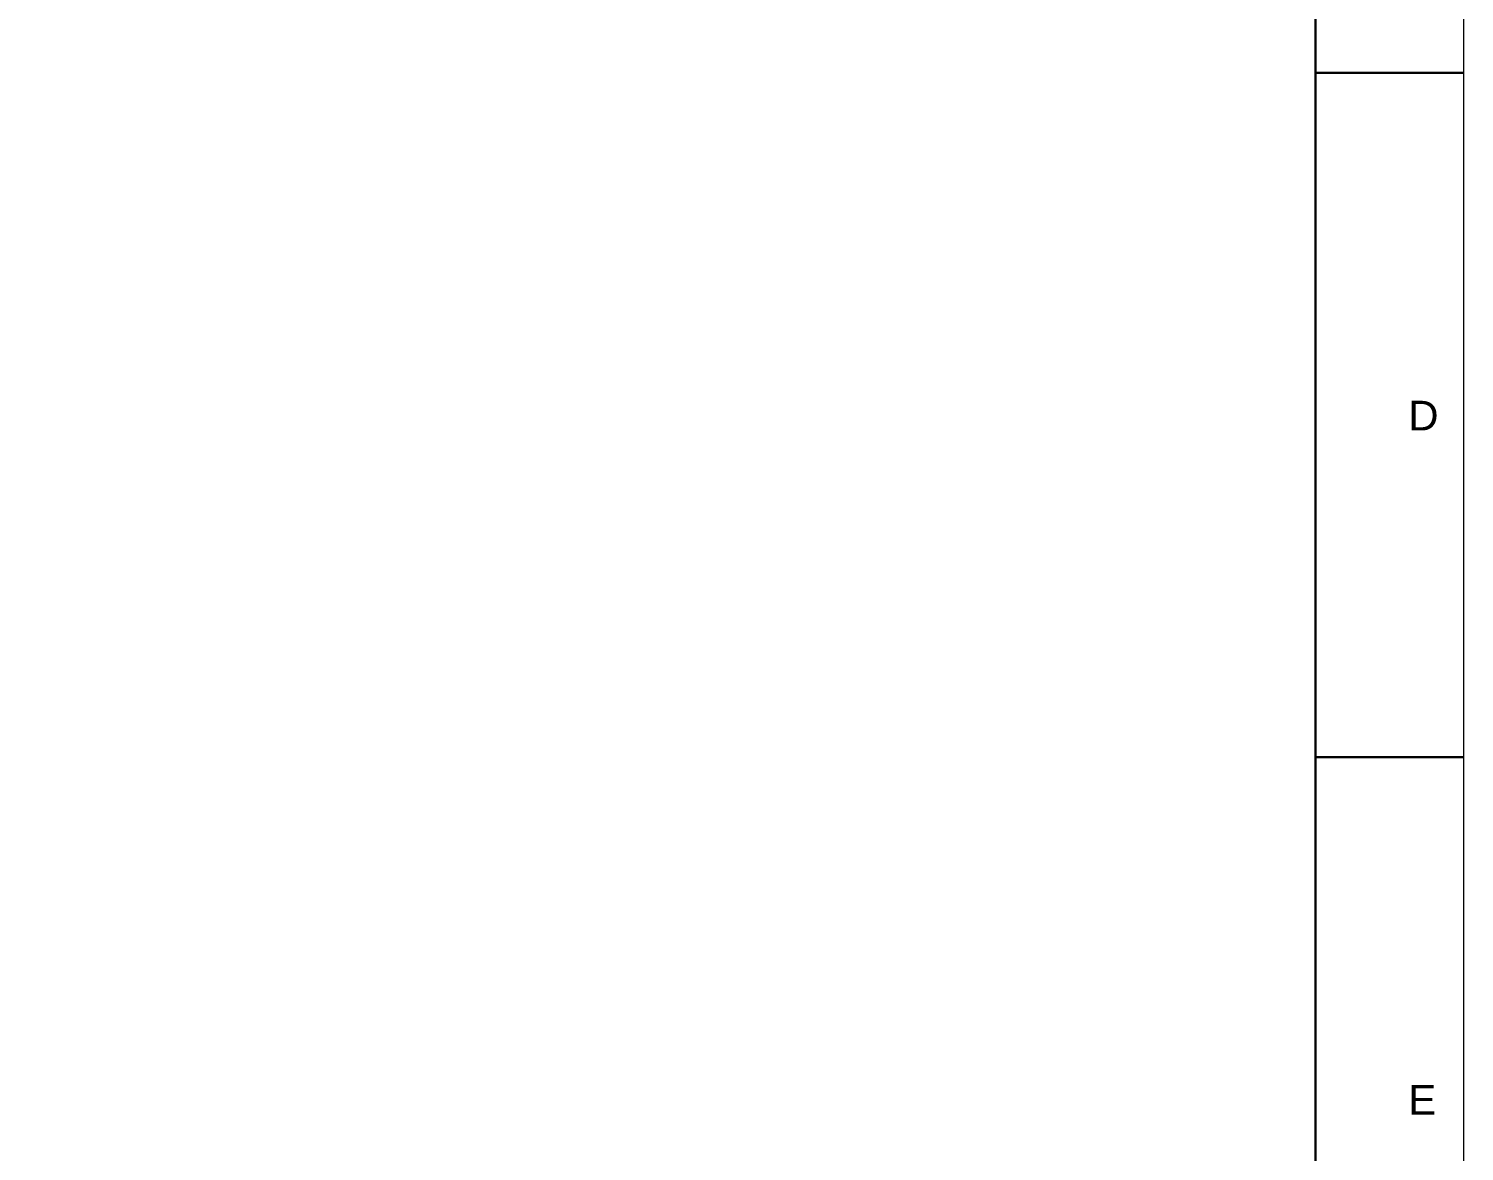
# Model space of a CAD drawing. Header units: millimetres. Extents: x 563728 to 564359, y 4765109 to 4765554.
# Drawn here: x 564213.8 to 564359.1, y 4765222.2 to 4765335.8 of the extents above; entities that cross this region are included whole.
import ezdxf
from ezdxf.enums import TextEntityAlignment as Align

# ---------------------------------------------------------------- set-up
doc = ezdxf.new("R2010")
doc.units = ezdxf.units.MM
doc.layers.add('58 Formato plano y líneas de solape - Planoaren formatua eta gainjartze marrak', color=7, linetype='Continuous', lineweight=0)
doc.styles.add('StyleArial', font='arial.ttf')

msp = doc.modelspace()

# ---------------------------------------------------------------- linework, layer by layer
at = {"layer": '58 Formato plano y líneas de solape - Planoaren formatua eta gainjartze marrak', "color": 7, "linetype": 'Continuous', "lineweight": 30}
for p, q in [((564344.11, 4765331.33), (564359.11, 4765331.33)), ((564344.11, 4765262.08), (564359.11, 4765262.08))]:
    msp.add_line(p, q, dxfattribs=at)
at = {"layer": '58 Formato plano y líneas de solape - Planoaren formatua eta gainjartze marrak', "color": 7, "linetype": 'Continuous', "lineweight": 0, "flags": 128}
msp.add_lwpolyline([(563728.29, 4765554.08), (564359.04, 4765554.08), (564359.04, 4765108.58), (563728.29, 4765108.58), (563728.29, 4765554.08)], dxfattribs=at)
at = {"layer": '58 Formato plano y líneas de solape - Planoaren formatua eta gainjartze marrak', "color": 7, "linetype": 'Continuous', "lineweight": 30, "flags": 128}
msp.add_lwpolyline([(563743.29, 4765123.58), (563743.29, 4765539.08), (564344.04, 4765539.08), (564344.04, 4765123.58), (564344.04, 4765123.58), (564344.04, 4765123.58), (564344.04, 4765123.58), (564344.04, 4765123.58), (563743.29, 4765123.58)], dxfattribs=at)

# ---------------------------------------------------------------- texts
at = {"layer": '58 Formato plano y líneas de solape - Planoaren formatua eta gainjartze marrak', "color": 7, "linetype": 'Continuous', "lineweight": 0, "style": 'StyleArial', "width": 1.009135}
for s, p in [('D', (564353.45, 4765296.63)), ('E', (564353.45, 4765227.38))]:
    msp.add_text(s, height=3, dxfattribs=at).set_placement(p, align=Align.MIDDLE_LEFT)

doc.saveas('drawing.dxf')
